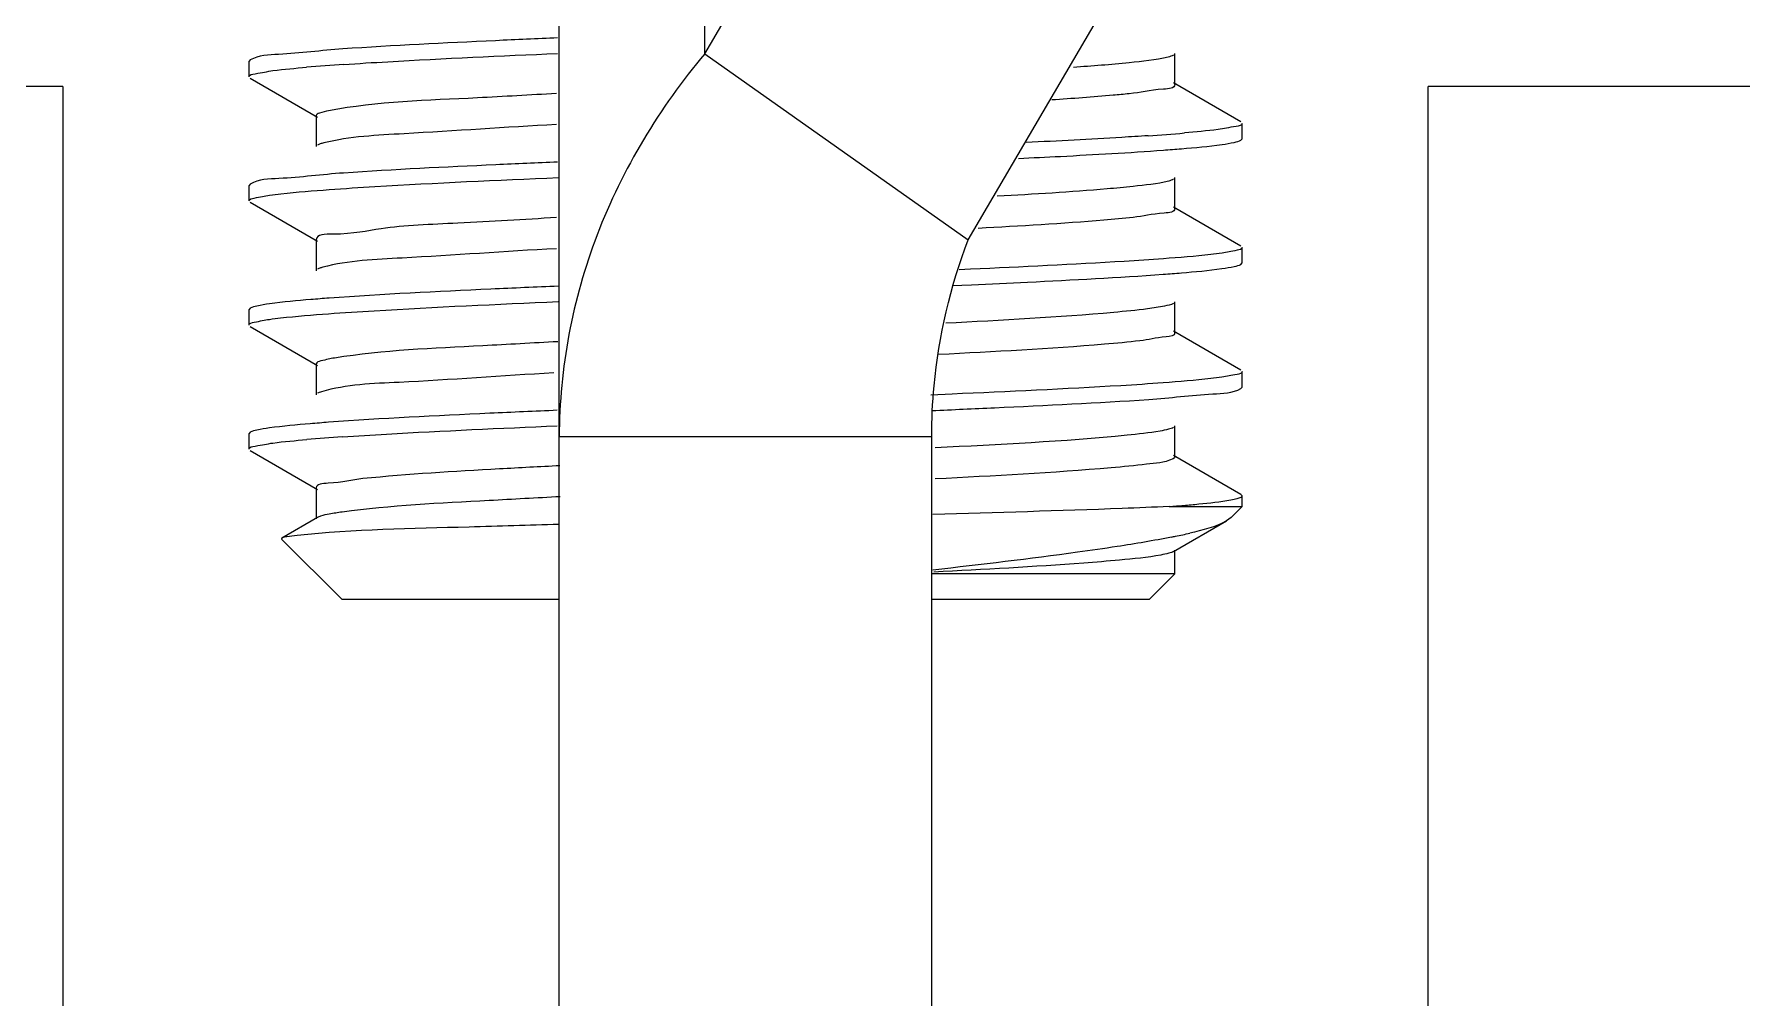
# Model space of a CAD drawing. Extents: x 1031190 to 1725648, y 733081 to 1571294.
# Drawn here: x 1154801 to 1155120.6, y 1248790.3 to 1248970.7 of the extents above; entities that cross this region are included whole.
import ezdxf

# ---------------------------------------------------------------- set-up
doc = ezdxf.new("R2010")
doc.units = 0
doc.header["$LTSCALE"] = 1000
doc.header["$MEASUREMENT"] = 0

msp = doc.modelspace()

# ---------------------------------------------------------------- linework, layer by layer
at = {"linetype": 'Continuous'}
for p, q in [((1154926.53, 1248966.99), (1155097.63, 1249259.08)), ((1154975.81, 1248932.14), (1155146.91, 1249224.23)), ((1154926.53, 1248966.99), (1154926.53, 1249138.09)), ((1154899.31, 1248484.61), (1154899.31, 1249091.63)), ((1154841.47, 1248965.82), (1154841.25, 1248965.57)), ((1154841.25, 1248962.67), (1154841.25, 1248965.57)), ((1154841.25, 1248962.67), (1154841.25, 1248965.57)), ((1154926.53, 1248966.99), (1154975.81, 1248932.14)), ((1155014.53, 1248961.21), (1155014.53, 1248967.02)), ((1154841.47, 1248962.41), (1154854.08, 1248955.11)), ((1155026.89, 1248954.21), (1155014.28, 1248961.51)), ((1154806.4, 1248960.87), (1154736.71, 1248960.87)), ((1154806.4, 1248960.87), (1154806.4, 1248505.18)), ((1155061.95, 1248505.18), (1155061.95, 1248960.87)), ((1155131.65, 1248960.87), (1155061.95, 1248960.87)), ((1154853.83, 1248955.41), (1154853.83, 1248949.6)), ((1155027.11, 1248951.05), (1155027.11, 1248953.95)), ((1155027.11, 1248951.05), (1155027.11, 1248953.95)), ((1155026.89, 1248950.8), (1155027.11, 1248951.05)), ((1154841.47, 1248942.59), (1154841.25, 1248942.34)), ((1154841.25, 1248939.43), (1154841.25, 1248942.34)), ((1154841.25, 1248939.43), (1154841.25, 1248942.34)), ((1155014.53, 1248937.98), (1155014.53, 1248943.79)), ((1154841.47, 1248939.18), (1154854.08, 1248931.88)), ((1155026.89, 1248930.98), (1155014.28, 1248938.28)), ((1154853.83, 1248932.17), (1154853.83, 1248926.37)), ((1155027.11, 1248927.82), (1155027.11, 1248930.72)), ((1155027.11, 1248927.82), (1155027.11, 1248930.72)), ((1154976.28, 1248926.65), (1154974.15, 1248926.56)), ((1155026.89, 1248927.56), (1155027.11, 1248927.82)), ((1154972.83, 1248923.6), (1154976.43, 1248923.75)), ((1155014.53, 1248914.75), (1155014.53, 1248920.56)), ((1154841.47, 1248919.36), (1154841.25, 1248919.11)), ((1154841.25, 1248916.2), (1154841.25, 1248919.11)), ((1154841.25, 1248916.2), (1154841.25, 1248919.11)), ((1154841.47, 1248915.95), (1154854.08, 1248908.65)), ((1155026.89, 1248907.74), (1155014.28, 1248915.04)), ((1154853.83, 1248908.94), (1154853.83, 1248903.13)), ((1155027.11, 1248904.59), (1155027.11, 1248907.49)), ((1155027.11, 1248904.59), (1155027.11, 1248907.49)), ((1155026.89, 1248904.33), (1155027.11, 1248904.59)), ((1154972.83, 1248903.27), (1154968.87, 1248903.1)), ((1155014.53, 1248891.52), (1155014.53, 1248897.33)), ((1154841.47, 1248896.13), (1154841.25, 1248895.87)), ((1154841.25, 1248892.97), (1154841.25, 1248895.87)), ((1154841.25, 1248892.97), (1154841.25, 1248895.87)), ((1154969.01, 1248895.3), (1154899.31, 1248895.3)), ((1154969.01, 1248484.61), (1154969.01, 1248895.3)), ((1154841.47, 1248892.72), (1154854.08, 1248885.42)), ((1155026.89, 1248884.51), (1155014.28, 1248891.81)), ((1154853.83, 1248885.71), (1154853.83, 1248879.9)), ((1155027.11, 1248884.26), (1155026.89, 1248884.51)), ((1155013.45, 1248882.23), (1155027.11, 1248882.23)), ((1155025.04, 1248880.16), (1155027.11, 1248882.23)), ((1155027.11, 1248882.23), (1155027.11, 1248884.26)), ((1154854.08, 1248880.2), (1154847.39, 1248876.32)), ((1155014.28, 1248873.8), (1155024.19, 1248879.54)), ((1155025.04, 1248880.16), (1155024.19, 1248879.54)), ((1154847.39, 1248876.32), (1154847.33, 1248876.15)), ((1154858.67, 1248864.8), (1154847.33, 1248876.15)), ((1155014.53, 1248869.65), (1155014.53, 1248874.09)), ((1155014.53, 1248869.65), (1154969.01, 1248869.65)), ((1155009.68, 1248864.8), (1155014.53, 1248869.65)), ((1154899.31, 1248864.8), (1154858.67, 1248864.8)), ((1155009.68, 1248864.8), (1154969.01, 1248864.8))]:
    msp.add_line(p, q, dxfattribs=at)
for centre, radius, start, end in [((1154885.68, 1248564.04), 401.84, 93.8141, 94.8058), ((1154982.82, 1249350.84), 400.09, 273.8288, 274.8033), ((1154885.38, 1248498.1), 398.06, 93.8424, 94.8038), ((1154988.61, 1249209.02), 327.74, 274.348, 274.8253), ((1154988.21, 1249003.91), 129.96, 281.4121, 281.7338), ((1154994.33, 1248974.86), 100.28, 281.6827, 283.258)]:
    msp.add_arc(centre, radius, start, end, dxfattribs=at)
for points, knots in [([(1154858.79, 1248967.88), (1154854.78, 1248967.61), (1154849.16, 1248966.83), (1154843.03, 1248966.72), (1154841.47, 1248965.82)], [0, 0, 0, 0, 0.690313, 1, 1, 1, 1]), ([(1154899, 1248969.94), (1154895.13, 1248969.78), (1154881.72, 1248969.18), (1154868.31, 1248968.53), (1154858.79, 1248967.88)], [0, 0, 0, 0, 0.28888, 1, 1, 1, 1]), ([(1154858.95, 1248964.99), (1154861.7, 1248965.17), (1154875.04, 1248965.98), (1154888.4, 1248966.58), (1154898.99, 1248967.04)], [0, 0, 0, 0, 0.20666, 1, 1, 1, 1]), ([(1154926.53, 1248966.99), (1154918.09, 1248956.9), (1154904.32, 1248934.27), (1154899.31, 1248908.1), (1154899.31, 1248895.3)], [0, 0, 0, 0, 0.506705, 1, 1, 1, 1]), ([(1155014.28, 1248966.73), (1155013.97, 1248966.55), (1155011.23, 1248965.79), (1155008.44, 1248965.55), (1155005.99, 1248965.3)], [0, 0, 0, 0, 0.12456, 1, 1, 1, 1]), ([(1154841.25, 1248962.67), (1154841.25, 1248963.09), (1154843.47, 1248963.37), (1154844.59, 1248963.67), (1154845.72, 1248963.82)], [0, 0, 0, 0, 0.271559, 1, 1, 1, 1]), ([(1155014.53, 1248961.21), (1155014.53, 1248960.44), (1155010.14, 1248960.35), (1155008.13, 1248959.71), (1155005.99, 1248959.49)], [0, 0, 0, 0, 0.265827, 1, 1, 1, 1]), ([(1154898.78, 1248959.53), (1154893.85, 1248959.27), (1154879.64, 1248958.37), (1154865.29, 1248958.06), (1154856.14, 1248956.3)], [0, 0, 0, 0, 0.346423, 1, 1, 1, 1]), ([(1155005.99, 1248959.49), (1155004.99, 1248959.39), (1155000.16, 1248958.94), (1154995.32, 1248958.59), (1154991.49, 1248958.34)], [0, 0, 0, 0, 0.208697, 1, 1, 1, 1]), ([(1154856.14, 1248956.3), (1154855.56, 1248956.18), (1154854.88, 1248956.03), (1154853.83, 1248955.65), (1154853.83, 1248955.41)], [0, 0, 0, 0, 0.709574, 1, 1, 1, 1]), ([(1154898.78, 1248953.72), (1154889.27, 1248953.23), (1154874.81, 1248952.16), (1154860.14, 1248951.5), (1154855.25, 1248950.29)], [0, 0, 0, 0, 0.653589, 1, 1, 1, 1]), ([(1155009.54, 1248951.64), (1155007.88, 1248951.53), (1155000.28, 1248951.05), (1154992.68, 1248950.65), (1154986.72, 1248950.37)], [0, 0, 0, 0, 0.217612, 1, 1, 1, 1]), ([(1155027.11, 1248953.95), (1155027.11, 1248953.53), (1155024.87, 1248953.25), (1155023.74, 1248952.95), (1155022.61, 1248952.8)], [0, 0, 0, 0, 0.271489, 1, 1, 1, 1]), ([(1154855.25, 1248950.29), (1154855.01, 1248950.24), (1154854.61, 1248950.13), (1154854.23, 1248949.98), (1154854.08, 1248949.89)], [0, 0, 0, 0, 0.589728, 1, 1, 1, 1]), ([(1154985.26, 1248947.39), (1154987.87, 1248947.52), (1154996.91, 1248947.96), (1155005.95, 1248948.47), (1155012.37, 1248948.94)], [0, 0, 0, 0, 0.288481, 1, 1, 1, 1]), ([(1155012.37, 1248948.94), (1155013.5, 1248949.02), (1155017.17, 1248949.31), (1155020.83, 1248949.64), (1155023.35, 1248949.99)], [0, 0, 0, 0, 0.307442, 1, 1, 1, 1]), ([(1155023.35, 1248949.99), (1155024.12, 1248950.1), (1155025.3, 1248950.31), (1155026.51, 1248950.58), (1155026.88, 1248950.8)], [0, 0, 0, 0, 0.642991, 1, 1, 1, 1]), ([(1154898.99, 1248946.71), (1154895.14, 1248946.54), (1154881.78, 1248945.95), (1154868.43, 1248945.3), (1154858.95, 1248944.66)], [0, 0, 0, 0, 0.28855, 1, 1, 1, 1]), ([(1154858.95, 1248944.66), (1154854.9, 1248944.38), (1154849.23, 1248943.6), (1154843.05, 1248943.5), (1154841.47, 1248942.59)], [0, 0, 0, 0, 0.690488, 1, 1, 1, 1]), ([(1154856.25, 1248941.56), (1154859.1, 1248941.77), (1154873.39, 1248942.68), (1154887.69, 1248943.32), (1154899.14, 1248943.81)], [0, 0, 0, 0, 0.199878, 1, 1, 1, 1]), ([(1155006.7, 1248942.14), (1155005.08, 1248941.97), (1154996.62, 1248941.19), (1154988.14, 1248940.69), (1154981.29, 1248940.3)], [0, 0, 0, 0, 0.191776, 1, 1, 1, 1]), ([(1155014.28, 1248943.5), (1155014, 1248943.33), (1155011.49, 1248942.61), (1155008.94, 1248942.38), (1155006.7, 1248942.14)], [0, 0, 0, 0, 0.12695, 1, 1, 1, 1]), ([(1154841.25, 1248939.43), (1154841.25, 1248939.8), (1154843.13, 1248940.11), (1154844.12, 1248940.36), (1154845.09, 1248940.5)], [0, 0, 0, 0, 0.274156, 1, 1, 1, 1]), ([(1154845.09, 1248940.5), (1154845.8, 1248940.6), (1154849.51, 1248941.05), (1154853.24, 1248941.34), (1154856.25, 1248941.56)], [0, 0, 0, 0, 0.191478, 1, 1, 1, 1]), ([(1154898.8, 1248936.3), (1154892.64, 1248935.98), (1154882.03, 1248935.24), (1154866.98, 1248934.77), (1154860.11, 1248933.01), (1154853.83, 1248933.26), (1154853.83, 1248932.17)], [0, 0, 0, 0, 0.408978, 0.726291, 0.927833, 1, 1, 1, 1]), ([(1155006.7, 1248936.34), (1155004.89, 1248936.14), (1154995.24, 1248935.27), (1154985.56, 1248934.72), (1154977.71, 1248934.29)], [0, 0, 0, 0, 0.188503, 1, 1, 1, 1]), ([(1155014.53, 1248937.98), (1155014.53, 1248937.27), (1155010.52, 1248937.12), (1155008.66, 1248936.55), (1155006.7, 1248936.34)], [0, 0, 0, 0, 0.266822, 1, 1, 1, 1]), ([(1154898.79, 1248930.49), (1154889.16, 1248929.99), (1154874.64, 1248928.86), (1154859.87, 1248928.3), (1154855.04, 1248927.01)], [0, 0, 0, 0, 0.658464, 1, 1, 1, 1]), ([(1154969.01, 1248895.3), (1154969.01, 1248898.47), (1154969.59, 1248911), (1154972.52, 1248923.38), (1154975.81, 1248932.14)], [0, 0, 0, 0, 0.253333, 1, 1, 1, 1]), ([(1155023.35, 1248929.67), (1155022.65, 1248929.57), (1155019, 1248929.12), (1155015.34, 1248928.83), (1155012.37, 1248928.61)], [0, 0, 0, 0, 0.191345, 1, 1, 1, 1]), ([(1155027.11, 1248930.72), (1155027.11, 1248930.36), (1155025.27, 1248930.05), (1155024.29, 1248929.8), (1155023.35, 1248929.67)], [0, 0, 0, 0, 0.274511, 1, 1, 1, 1]), ([(1154855.04, 1248927.01), (1154854.85, 1248926.96), (1154854.52, 1248926.86), (1154854.21, 1248926.73), (1154854.08, 1248926.66)], [0, 0, 0, 0, 0.581089, 1, 1, 1, 1]), ([(1155012.37, 1248928.61), (1155009.94, 1248928.43), (1154997.91, 1248927.64), (1154985.88, 1248927.08), (1154976.28, 1248926.65)], [0, 0, 0, 0, 0.202741, 1, 1, 1, 1]), ([(1155012.35, 1248925.71), (1155013.48, 1248925.79), (1155017.15, 1248926.08), (1155020.82, 1248926.4), (1155023.34, 1248926.76)], [0, 0, 0, 0, 0.307508, 1, 1, 1, 1]), ([(1155023.34, 1248926.76), (1155024.12, 1248926.87), (1155025.3, 1248927.08), (1155026.51, 1248927.35), (1155026.88, 1248927.56)], [0, 0, 0, 0, 0.64302, 1, 1, 1, 1]), ([(1154899.14, 1248923.48), (1154894.93, 1248923.3), (1154880.63, 1248922.66), (1154866.32, 1248921.97), (1154856.25, 1248921.24)], [0, 0, 0, 0, 0.294353, 1, 1, 1, 1]), ([(1154976.43, 1248923.75), (1154979.93, 1248923.91), (1154991.91, 1248924.47), (1155003.89, 1248925.08), (1155012.35, 1248925.71)], [0, 0, 0, 0, 0.292638, 1, 1, 1, 1]), ([(1154845.09, 1248920.17), (1154844.3, 1248920.06), (1154843.09, 1248919.85), (1154841.85, 1248919.58), (1154841.47, 1248919.36)], [0, 0, 0, 0, 0.643846, 1, 1, 1, 1]), ([(1154856.25, 1248921.24), (1154855.1, 1248921.15), (1154851.38, 1248920.86), (1154847.65, 1248920.53), (1154845.09, 1248920.17)], [0, 0, 0, 0, 0.307315, 1, 1, 1, 1]), ([(1154856.11, 1248918.32), (1154858.97, 1248918.53), (1154873.3, 1248919.45), (1154887.65, 1248920.09), (1154899.13, 1248920.58)], [0, 0, 0, 0, 0.199508, 1, 1, 1, 1]), ([(1155014.28, 1248920.26), (1155013.77, 1248919.97), (1155012.1, 1248919.64), (1155010.49, 1248919.37), (1155009.42, 1248919.23)], [0, 0, 0, 0, 0.350876, 1, 1, 1, 1]), ([(1154841.25, 1248916.2), (1154841.25, 1248916.57), (1154843.12, 1248916.88), (1154844.1, 1248917.13), (1154845.05, 1248917.26)], [0, 0, 0, 0, 0.274335, 1, 1, 1, 1]), ([(1154845.05, 1248917.26), (1154845.75, 1248917.36), (1154849.43, 1248917.81), (1154853.13, 1248918.1), (1154856.11, 1248918.32)], [0, 0, 0, 0, 0.191445, 1, 1, 1, 1]), ([(1155009.42, 1248919.23), (1155007.31, 1248918.96), (1154994.74, 1248917.73), (1154982.12, 1248917.09), (1154971.63, 1248916.54)], [0, 0, 0, 0, 0.168361, 1, 1, 1, 1]), ([(1155007.99, 1248913.25), (1155005.79, 1248912.99), (1154993.25, 1248911.85), (1154980.68, 1248911.2), (1154970.33, 1248910.67)], [0, 0, 0, 0, 0.176564, 1, 1, 1, 1]), ([(1155014.53, 1248914.75), (1155014.54, 1248914.14), (1155011.22, 1248913.9), (1155009.63, 1248913.44), (1155007.99, 1248913.25)], [0, 0, 0, 0, 0.268738, 1, 1, 1, 1]), ([(1154857.26, 1248910.03), (1154856.4, 1248909.89), (1154855.48, 1248909.67), (1154853.82, 1248909.28), (1154853.83, 1248908.94)], [0, 0, 0, 0, 0.720112, 1, 1, 1, 1]), ([(1154899.03, 1248913.08), (1154894.35, 1248912.84), (1154880.42, 1248912.01), (1154866.42, 1248911.49), (1154857.26, 1248910.03)], [0, 0, 0, 0, 0.335812, 1, 1, 1, 1]), ([(1154898.26, 1248907.23), (1154888.61, 1248906.73), (1154874.22, 1248905.52), (1154859.48, 1248905.1), (1154854.8, 1248903.71)], [0, 0, 0, 0, 0.664513, 1, 1, 1, 1]), ([(1155027.11, 1248907.49), (1155027.11, 1248907.13), (1155025.26, 1248906.82), (1155024.29, 1248906.57), (1155023.34, 1248906.43)], [0, 0, 0, 0, 0.27452, 1, 1, 1, 1]), ([(1154854.8, 1248903.71), (1154854.66, 1248903.67), (1154854.42, 1248903.59), (1154854.18, 1248903.48), (1154854.08, 1248903.43)], [0, 0, 0, 0, 0.569413, 1, 1, 1, 1]), ([(1155012.35, 1248905.38), (1155009.71, 1248905.18), (1154996.54, 1248904.33), (1154983.36, 1248903.73), (1154972.83, 1248903.27)], [0, 0, 0, 0, 0.201017, 1, 1, 1, 1]), ([(1155009.65, 1248902.28), (1155013.64, 1248902.55), (1155019.23, 1248903.33), (1155025.33, 1248903.44), (1155026.88, 1248904.33)], [0, 0, 0, 0, 0.690204, 1, 1, 1, 1]), ([(1155023.34, 1248906.43), (1155022.65, 1248906.34), (1155018.99, 1248905.89), (1155015.32, 1248905.6), (1155012.35, 1248905.38)], [0, 0, 0, 0, 0.191315, 1, 1, 1, 1]), ([(1154969.05, 1248900.2), (1154972.96, 1248900.37), (1154986.5, 1248900.97), (1155000.03, 1248901.63), (1155009.65, 1248902.28)], [0, 0, 0, 0, 0.2891, 1, 1, 1, 1]), ([(1154856.11, 1248897.99), (1154854.98, 1248897.91), (1154851.28, 1248897.62), (1154847.59, 1248897.29), (1154845.05, 1248896.93)], [0, 0, 0, 0, 0.307366, 1, 1, 1, 1]), ([(1154898.93, 1248900.24), (1154894.73, 1248900.06), (1154880.45, 1248899.42), (1154866.17, 1248898.73), (1154856.11, 1248897.99)], [0, 0, 0, 0, 0.294609, 1, 1, 1, 1]), ([(1154858.7, 1248895.27), (1154861.46, 1248895.46), (1154874.86, 1248896.28), (1154888.27, 1248896.88), (1154898.92, 1248897.34)], [0, 0, 0, 0, 0.206107, 1, 1, 1, 1]), ([(1154841.25, 1248892.97), (1154841.25, 1248893.39), (1154843.47, 1248893.67), (1154844.59, 1248893.97), (1154845.71, 1248894.12)], [0, 0, 0, 0, 0.271614, 1, 1, 1, 1]), ([(1154845.05, 1248896.93), (1154844.27, 1248896.82), (1154843.07, 1248896.62), (1154841.85, 1248896.35), (1154841.47, 1248896.13)], [0, 0, 0, 0, 0.643454, 1, 1, 1, 1]), ([(1155011.75, 1248896.35), (1155009.7, 1248895.99), (1154995.69, 1248894.48), (1154981.62, 1248893.82), (1154969.63, 1248893.21)], [0, 0, 0, 0, 0.147214, 1, 1, 1, 1]), ([(1155014.27, 1248897.03), (1155013.99, 1248896.87), (1155013.14, 1248896.62), (1155012.28, 1248896.44), (1155011.75, 1248896.35)], [0, 0, 0, 0, 0.376557, 1, 1, 1, 1]), ([(1155014.53, 1248891.52), (1155014.53, 1248891.36), (1155012.56, 1248890.27), (1155010.91, 1248890.38), (1155009.24, 1248890.17)], [0, 0, 0, 0, 0.08596, 1, 1, 1, 1]), ([(1154899.42, 1248889.86), (1154895.65, 1248889.67), (1154883.36, 1248889.01), (1154871.06, 1248888.31), (1154862.57, 1248887.45)], [0, 0, 0, 0, 0.306539, 1, 1, 1, 1]), ([(1155009.24, 1248890.17), (1155007.03, 1248889.88), (1154993.87, 1248888.63), (1154980.66, 1248887.96), (1154969.68, 1248887.4)], [0, 0, 0, 0, 0.168449, 1, 1, 1, 1]), ([(1154862.57, 1248887.45), (1154860.38, 1248887.23), (1154858.33, 1248886.57), (1154853.82, 1248886.5), (1154853.83, 1248885.71)], [0, 0, 0, 0, 0.734394, 1, 1, 1, 1]), ([(1154858.68, 1248881.19), (1154857.86, 1248881.08), (1154856.51, 1248880.88), (1154855.17, 1248880.6), (1154854.64, 1248880.43)], [0, 0, 0, 0, 0.599115, 1, 1, 1, 1]), ([(1154899.49, 1248884.06), (1154895.05, 1248883.83), (1154881.44, 1248883.06), (1154867.79, 1248882.42), (1154858.68, 1248881.19)], [0, 0, 0, 0, 0.325706, 1, 1, 1, 1]), ([(1155013.45, 1248882.23), (1155010.53, 1248882.09), (1154995.79, 1248881.5), (1154981.05, 1248881.08), (1154969.24, 1248880.75)], [0, 0, 0, 0, 0.198632, 1, 1, 1, 1]), ([(1155016.17, 1248882.45), (1155017.11, 1248882.53), (1155020.06, 1248882.8), (1155023.01, 1248883.1), (1155024.99, 1248883.47)], [0, 0, 0, 0, 0.318168, 1, 1, 1, 1]), ([(1155024.99, 1248883.47), (1155025.39, 1248883.54), (1155026.04, 1248883.68), (1155026.68, 1248883.88), (1155026.9, 1248884.01)], [0, 0, 0, 0, 0.619944, 1, 1, 1, 1]), ([(1155026.9, 1248884.01), (1155026.95, 1248884.04), (1155027.05, 1248884.11), (1155027.11, 1248884.21), (1155027.11, 1248884.26)], [0, 0, 0, 0, 0.597477, 1, 1, 1, 1]), ([(1154899.19, 1248878.89), (1154893.6, 1248878.73), (1154877.28, 1248878.16), (1154860.92, 1248877.94), (1154850.23, 1248876.82)], [0, 0, 0, 0, 0.34233, 1, 1, 1, 1]), ([(1154854.64, 1248880.43), (1154854.54, 1248880.39), (1154854.34, 1248880.33), (1154854.16, 1248880.24), (1154854.08, 1248880.2)], [0, 0, 0, 0, 0.559909, 1, 1, 1, 1]), ([(1154850.23, 1248876.82), (1154849.59, 1248876.76), (1154848.66, 1248876.62), (1154847.67, 1248876.48), (1154847.39, 1248876.32)], [0, 0, 0, 0, 0.666426, 1, 1, 1, 1]), ([(1155003.73, 1248874.74), (1155001.26, 1248874.36), (1154989.78, 1248872.71), (1154978.27, 1248871.36), (1154969.23, 1248870.33)], [0, 0, 0, 0, 0.215985, 1, 1, 1, 1]), ([(1155004.18, 1248872.2), (1155001.94, 1248871.99), (1154990.35, 1248871.06), (1154978.75, 1248870.44), (1154969.39, 1248869.96)], [0, 0, 0, 0, 0.193571, 1, 1, 1, 1]), ([(1155013.38, 1248873.47), (1155012.9, 1248873.34), (1155009.86, 1248872.73), (1155006.77, 1248872.44), (1155004.18, 1248872.2)], [0, 0, 0, 0, 0.160547, 1, 1, 1, 1]), ([(1155014.28, 1248873.8), (1155014.16, 1248873.73), (1155013.86, 1248873.61), (1155013.56, 1248873.52), (1155013.38, 1248873.47)], [0, 0, 0, 0, 0.420841, 1, 1, 1, 1])]:
    msp.add_open_spline(points, degree=3, knots=knots, dxfattribs=at)
for points in [[(1154845.72, 1248963.82), (1154847.81, 1248964.09), (1154849.91, 1248964.28), (1154852.01, 1248964.46)], [(1155005.99, 1248965.3), (1155002.51, 1248964.94), (1154999.02, 1248964.67), (1154995.53, 1248964.43)], [(1155022.61, 1248952.8), (1155020.52, 1248952.53), (1155018.42, 1248952.33), (1155016.32, 1248952.15)], [(1154845.71, 1248894.12), (1154847.81, 1248894.39), (1154849.92, 1248894.59), (1154852.04, 1248894.77)], [(1155024.19, 1248879.54), (1155022.11, 1248878.33), (1155019.67, 1248877.81), (1155017.33, 1248877.25)], [(1155013.92, 1248876.51), (1155010.54, 1248875.83), (1155007.14, 1248875.26), (1155003.73, 1248874.74)]]:
    msp.add_open_spline(points, degree=3, dxfattribs=at)

doc.saveas('drawing.dxf')
